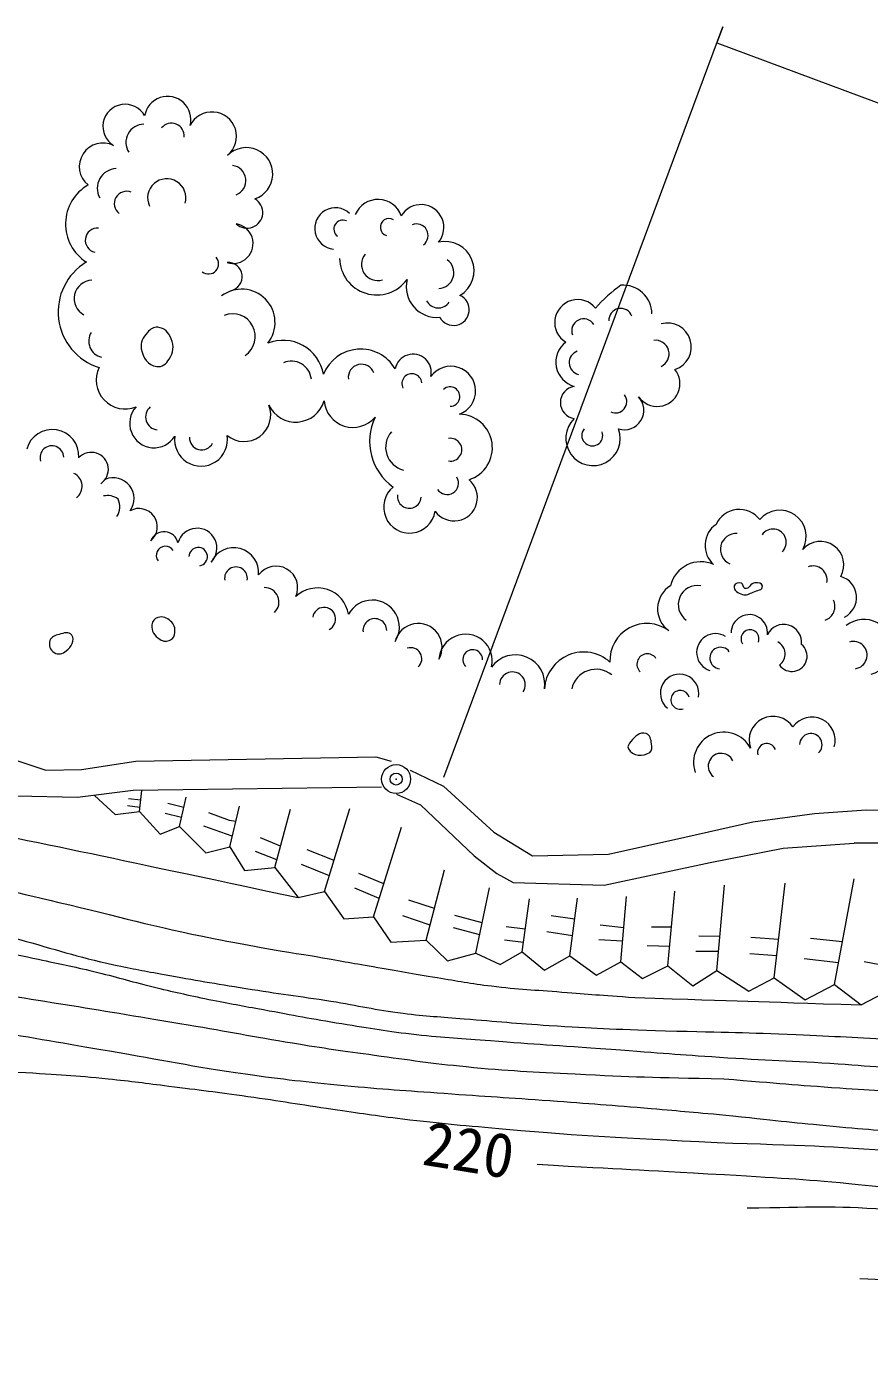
# Model space of a CAD drawing. Units: millimetres, scale not verified. Extents: x 40000 to 680000, y 20000 to 380000.
# Drawn here: x 331905 to 366806, y 247768 to 303008 of the extents above; entities that cross this region are included whole.
import ezdxf
from ezdxf.enums import TextEntityAlignment as Align

# ---------------------------------------------------------------- set-up
doc = ezdxf.new("R2010")
doc.units = ezdxf.units.MM
doc.header["$LTSCALE"] = 1000
doc.header["$PDMODE"] = 32
doc.header["$PDSIZE"] = 500
for name, color, linetype, lineweight in [('M-BGD', 7, 'Continuous', 13), ('M-BMK-SRVR', 3, 'Continuous', 13), ('M-STR-HTXT', 7, 'Continuous', 13)]:
    doc.layers.add(name, color=color, linetype=linetype, lineweight=lineweight)
doc.styles.add('ＭＳ ゴシック', font='')
doc.styles.get('ＭＳ ゴシック').set_extended_font_data('MS Gothic')

msp = doc.modelspace()

# ---------------------------------------------------------------- linework, layer by layer
at = {"layer": 'M-BGD'}
for p, q in [((346604, 271510), (336320, 271372)), ((336576, 270497), (336675, 271377)), ((336595, 270668), (336081, 270731)), ((336629, 270972), (336125, 271026)), ((338412, 270666), (337746, 270829)), ((338231, 269876), (338512, 271101)), ((340315, 269034), (340722, 270724)), ((338318, 270254), (337642, 270415)), ((342177, 268177), (342832, 270599)), ((344245, 267187), (345294, 270624)), ((340422, 269480), (339238, 269898)), ((346270, 266138), (347429, 269845)), ((342418, 269069), (341588, 269410)), ((342265, 268505), (341381, 268849)), ((344638, 268473), (343523, 268908)), ((344444, 267838), (343287, 268302)), ((346697, 267505), (345666, 267932)), ((348457, 265177), (349213, 268086)), ((360491, 263919), (360801, 267452)), ((362861, 263611), (363320, 267538)), ((365358, 263330), (366181, 267708)), ((346509, 266903), (345503, 267327)), ((348796, 266481), (347735, 266824)), ((350511, 264631), (351072, 267333)), ((352425, 264684), (352730, 266881)), ((354398, 264519), (354714, 266906)), ((356510, 264267), (356744, 266982)), ((358466, 264110), (358751, 267196)), ((348615, 265787), (347483, 266174)), ((350772, 265888), (349641, 266189)), ((351769, 265731), (352557, 265639)), ((353631, 266189), (354602, 266058)), ((355655, 265805), (356633, 265696)), ((357781, 265724), (358615, 265721)), ((350668, 265389), (349582, 265686)), ((351695, 265184), (352481, 265085)), ((353453, 265524), (354511, 265369)), ((355596, 265199), (356585, 265138)), ((359740, 265347), (360616, 265341)), ((361901, 265297), (363049, 265219)), ((364363, 265247), (365693, 265112)), ((357605, 264945), (358541, 264917)), ((359615, 264719), (360561, 264713)), ((361851, 264619), (362970, 264542)), ((364111, 264418), (365530, 264246)), ((366598, 264292), (367895, 264038))]:
    msp.add_line(p, q, dxfattribs=at)
for points in [[(324520, 275714), (326411, 275307), (327340, 275081), (328503, 274446), (329922, 273500), (330912, 272880), (331532, 272599), (332700, 272215), (334177, 272244), (336423, 272584)], [(336320, 271372), (334015, 271077), (331488, 271136), (330276, 271653), (327070, 273648), (325828, 274136), (323412, 274827)], [(336423, 272584), (346372, 272766), (347006, 272579)], [(347783, 272216), (349164, 271551), (351249, 269641), (352857, 268662), (355997, 268737), (359162, 269440), (361976, 270068), (364538, 270420), (366673, 270571)], [(366673, 270571), (373376, 270499), (378451, 271780), (380109, 271805), (381139, 271378), (383550, 269771)], [(334710, 271166), (335571, 270379), (336576, 270497), (337433, 269566), (338231, 269876), (339325, 268783), (340315, 269034), (340921, 268059), (342177, 268177), (343152, 266936), (344245, 267187), (345043, 266049), (346270, 266138), (346994, 265089), (348457, 265177), (349328, 264320), (350511, 264631), (351521, 264162), (352425, 264684), (353355, 263928), (354398, 264519), (355511, 263719), (356510, 264267), (357406, 263589), (358466, 264110), (359492, 263276), (360491, 263919), (361812, 263064), (362861, 263611), (364146, 262695), (365358, 263330), (366466, 262488), (367708, 263138)], [(347224, 271222), (348210, 270772), (350445, 268662), (351375, 267933), (352053, 267556), (355821, 267456), (360217, 268385), (363232, 268988), (366171, 269189)], [(340569, 270089), (340302, 270134), (339445, 270444)], [(383123, 268489), (380862, 270072), (379682, 270499), (378401, 270474), (373201, 269193), (366171, 269189)]]:
    msp.add_lwpolyline(points, dxfattribs=at)
for centre, radius, start, end in [((337740, 299157), 964, 345.3268, 170.5881), ((335981, 298873), 920, 28.6769, 239.0316), ((339581, 298462), 1014, 309.7443, 153.6155), ((336760, 298217), 746, 89.7266, 213.2271), ((337902, 298489), 522, 354.1812, 141.683), ((335061, 297215), 977, 62.809, 231.4537), ((341002, 296907), 1094, 289.1373, 134.8735), ((340358, 296634), 626, 290.9245, 83.3255), ((335645, 296315), 815, 92.587, 208.6975), ((337707, 295913), 794, 344.2804, 205.4076), ((335377, 294833), 1864, 119.7518, 237.5418), ((336043, 295677), 511, 67.7969, 232.7133), ((341033, 295312), 650, 226.0315, 59.7828), ((346457, 294829), 1023, 19.4676, 156.9803), ((348238, 294691), 947, 319.5487, 149.5846), ((344690, 294650), 858, 46.6348, 264.9097), ((344996, 294626), 370, 66.0077, 233.6453), ((346910, 294700), 360, 58.7341, 252.378), ((334843, 294160), 510, 85.8679, 257.0705), ((340454, 294026), 828, 252.514, 81.1048), ((348052, 294359), 480, 306.5033, 112.9865), ((349235, 292909), 1200, 300.5446, 103.3231), ((339437, 293186), 419, 231.2794, 41.1584), ((346405, 293435), 1540, 180.8825, 324.444), ((346438, 293160), 666, 139.8493, 287.5308), ((348932, 292819), 664, 273.5267, 53.4646), ((335622, 291194), 2413, 121.0707, 252.6927), ((340249, 292654), 584, 280.4858, 94.377), ((334633, 291747), 761, 92.2606, 242.044), ((348893, 292238), 1271, 166.2667, 275.6443), ((359584, 287854), 5400, 124.5673, 139.7079), ((356592, 291093), 1210, 1.2851, 93.3896), ((340813, 290757), 1378, 321.2664, 127.2455), ((349587, 291281), 647, 208.3711, 66.523), ((354724, 290753), 949, 38.6894, 238.9387), ((340430, 290174), 944, 304.0615, 111.8128), ((348954, 291896), 540, 206.6618, 326.0723), ((356511, 290847), 493, 20.5195, 183.2579), ((354969, 290417), 490, 30.7393, 201.0737), ((358449, 289745), 986, 288.1918, 105.9063), ((335162, 289986), 687, 148.2745, 256.7667), ((342522, 288314), 1703, 10.1374, 111.8592), ((357943, 289451), 568, 294.4865, 96.6991), ((345737, 287994), 1658, 30.6695, 158.0536), ((354861, 289109), 1040, 127.0317, 254.6811), ((354872, 289092), 497, 108.8389, 257.1866), ((342868, 288325), 833, 6.0222, 113.1556), ((345771, 288479), 546, 19.8164, 186.9686), ((347906, 288685), 759, 346.9303, 168.2178), ((349477, 287918), 1023, 289.9133, 144.4157), ((335987, 288371), 1201, 154.3844, 291.979), ((347858, 288222), 413, 5.508, 206.8704), ((358020, 288221), 942, 215.1525, 38.5872), ((349442, 287686), 403, 270.9785, 131.9169), ((354681, 287440), 672, 98.0774, 261.9226), ((337181, 286576), 1010, 137.5323, 328.7279), ((337381, 286848), 549, 131.8576, 263.1935), ((340906, 286933), 1107, 230.6944, 21.1626), ((343048, 287856), 1227, 205.2532, 343.5442), ((345422, 287612), 1202, 184.9662, 319.3961), ((356291, 287478), 470, 245.2202, 35.9785), ((356656, 287124), 812, 253.1492, 43.0346), ((348427, 285833), 2318, 154.533, 234.7088), ((349803, 285566), 1390, 287.8125, 89.0414), ((355362, 285955), 1128, 133.4352, 20.3464), ((332967, 285221), 1100, 356.6235, 164.8843), ((347743, 285588), 971, 138.8131, 256.4121), ((355331, 286079), 435, 141.9117, 19.1637), ((332948, 285158), 490, 2.8164, 198.0585), ((339127, 285897), 1093, 171.8737, 9.4587), ((339154, 285989), 507, 178.6278, 331.8851), ((349455, 285486), 472, 260.1045, 99.8955), ((334578, 284667), 709, 303.5386, 136.3341), ((333610, 283971), 590, 306.9346, 64.4866), ((335489, 283460), 864, 324.5069, 112.7435), ((347762, 283106), 1073, 128.9028, 350.8946), ((349606, 283502), 967, 215.7807, 49.9771), ((349317, 284103), 474, 213.5307, 30.4801), ((335248, 282843), 744, 53.7878, 102.6757), ((335043, 283122), 721, 325.629, 26.4806), ((347752, 283553), 492, 172.8118, 355.4762), ((336555, 282292), 758, 310.6463, 118.602), ((361421, 281951), 1059, 37.1139, 155.5665), ((363102, 281894), 1088, 330.5332, 140.2445), ((361055, 281520), 1055, 124.589, 228.4746), ((337597, 281501), 589, 12.4644, 158.5076), ((338964, 281410), 822, 315.1467, 164.5705), ((361288, 281359), 654, 85.8175, 247.1911), ((362818, 281654), 547, 313.5867, 145.7851), ((337652, 281107), 380, 32.041, 216.3904), ((339009, 281055), 382, 280.6799, 179.7089), ((340483, 280393), 1033, 354.7398, 154.9687), ((364776, 280710), 975, 330.718, 138.2757), ((340574, 280159), 472, 350.1045, 189.8955), ((342235, 279771), 894, 335.4421, 143.8992), ((359829, 279553), 1291, 65.8776, 166.6051), ((364472, 280085), 586, 349.862, 110.1642), ((365365, 279362), 910, 296.9122, 73.3224), ((341758, 279179), 597, 313.5581, 91.4831), ((343950, 278461), 1301, 9.2899, 133.8402), ((359152, 278897), 1117, 121.2747, 234.0823), ((359688, 279068), 796, 79.857, 234.4757), ((346219, 278136), 1121, 327.8965, 151.4981), ((364778, 278997), 604, 288.8315, 25.1911), ((344225, 278475), 478, 295.3509, 171.5914), ((346325, 277998), 491, 359.3909, 186.4804), ((361835, 277899), 756, 354.1248, 180.1504), ((366581, 277303), 1154, 285.137, 129.1333), ((348124, 277306), 985, 329.9175, 166.2055), ((357593, 276754), 1534, 53.8718, 182.5182), ((360436, 277086), 782, 57.7092, 252.4813), ((361863, 277658), 373, 338.3059, 214.858), ((363258, 277509), 741, 353.105, 155.0042), ((350082, 276735), 1108, 346.9973, 176.0056), ((362753, 277020), 565, 306.533, 62.495), ((363601, 276930), 628, 215.4115, 51.3153), ((366146, 276977), 568, 278.4735, 107.135), ((347810, 276825), 461, 312.6823, 107.6004), ((350377, 276794), 409, 359.0417, 223.8538), ((352147, 275773), 1216, 350.9179, 144.1233), ((354971, 275479), 1627, 47.946, 176.3867), ((357611, 276599), 431, 33.614, 226.8587), ((360644, 276858), 445, 35.8824, 264.6278), ((352022, 275748), 534, 326.739, 179.0555), ((355484, 275361), 1030, 50.7447, 167.6807), ((358946, 275395), 794, 348.3011, 230.579), ((358974, 275126), 388, 16.232, 288.251), ((362819, 273452), 991, 33.8182, 199.3119), ((364430, 273453), 961, 343.1895, 145.0365), ((360778, 272536), 1252, 28.0477, 199.4091), ((364382, 273264), 464, 312.7996, 178.5913), ((360668, 272375), 535, 24.5412, 233.6465), ((362557, 272938), 382, 20.9499, 193.533)]:
    msp.add_arc(centre, radius, start, end, dxfattribs=at)
for points, knots in [([(337293, 288932), (336919, 288993), (336721, 289286), (336652, 289658), (336600, 289939), (336718, 290130), (336908, 290342), (337033, 290480), (337150, 290577), (337335, 290555), (337617, 290521), (337784, 290349), (337891, 290085), (338016, 289775), (337986, 289513), (337805, 289231), (337680, 289036), (337521, 288896), (337293, 288932)], [0, 0, 0, 0, 1, 1, 1, 2, 2, 2, 3, 3, 3, 4, 4, 4, 5, 5, 5, 6, 6, 6, 6]), ([(361995, 279590), (361832, 279521), (361722, 279436), (361552, 279487), (361368, 279542), (361172, 279654), (361212, 279842), (361238, 279963), (361389, 279997), (361508, 279960), (361607, 279929), (361554, 279762), (361655, 279738), (361837, 279695), (361883, 279964), (362069, 279975), (362201, 279982), (362368, 279973), (362379, 279842), (362395, 279663), (362160, 279661), (361995, 279590)], [0, 0, 0, 0, 1, 1, 1, 2, 2, 2, 3, 3, 3, 4, 4, 4, 5, 5, 5, 6, 6, 6, 7, 7, 7, 7]), ([(337868, 277608), (337712, 277524), (337565, 277538), (337416, 277633), (337190, 277776), (337063, 277969), (337089, 278236), (337104, 278388), (337194, 278492), (337340, 278537), (337545, 278600), (337711, 278532), (337868, 278387), (338014, 278252), (338061, 278107), (338044, 277909), (338032, 277774), (337988, 277673), (337868, 277608)], [0, 0, 0, 0, 1, 1, 1, 2, 2, 2, 3, 3, 3, 4, 4, 4, 5, 5, 5, 6, 6, 6, 6]), ([(333547, 277156), (333395, 277029), (333215, 276978), (333045, 277080), (332867, 277188), (332803, 277386), (332869, 277583), (332925, 277751), (333075, 277787), (333246, 277834), (333445, 277889), (333658, 277980), (333773, 277809), (333925, 277585), (333755, 277328), (333547, 277156)], [0, 0, 0, 0, 1, 1, 1, 2, 2, 2, 3, 3, 3, 4, 4, 4, 5, 5, 5, 5]), ([(291072, 277573), (293401, 276813), (294011, 276609), (295912, 276047), (297507, 275575), (298413, 275352), (300012, 274894), (301565, 274449), (302418, 274140), (303983, 273741), (305144, 273445), (305799, 273298), (306973, 273057), (309001, 272642), (310154, 272490), (312183, 272075), (313693, 271767), (314533, 271562), (316026, 271178), (318582, 270521), (319964, 269970), (322517, 269299), (324642, 268741), (325847, 268486), (327983, 267976), (330033, 267486), (331184, 267218), (333236, 266737), (335737, 266151), (337120, 265736), (339642, 265242), (341237, 264930), (341770, 264830), (343741, 264516)], [0, 0, 0, 0, 1, 1, 1, 2, 2, 2, 3, 3, 3, 4, 4, 4, 5, 5, 5, 6, 6, 6, 7, 7, 7, 8, 8, 8, 9, 9, 9, 10, 10, 10, 11, 11, 11, 11]), ([(300439, 276645), (302774, 276030), (303391, 275879), (305264, 275321), (306453, 274967), (307113, 274752), (308296, 274381), (309248, 274083), (309770, 273880), (310731, 273613), (311982, 273265), (312706, 273157), (313976, 272887), (318782, 271864), (321501, 271424), (326318, 270452), (332903, 269125), (334980, 268673), (343152, 266936)], [0, 0, 0, 0, 1, 1, 1, 2, 2, 2, 3, 3, 3, 4, 4, 4, 5, 5, 5, 6, 6, 6, 6]), ([(357709, 272946), (357420, 272751), (357008, 272798), (356829, 273097), (356766, 273203), (356849, 273304), (356930, 273398), (357109, 273609), (357294, 273807), (357558, 273725), (357738, 273669), (357758, 273485), (357784, 273298), (357803, 273159), (357825, 273025), (357709, 272946)], [0, 0, 0, 0, 1, 1, 1, 2, 2, 2, 3, 3, 3, 4, 4, 4, 5, 5, 5, 5]), ([(299173, 269709), (302459, 269060), (303337, 268905), (305980, 268277), (307664, 267877), (308601, 267629), (310276, 267197), (312027, 266745), (313001, 266463), (314747, 265991), (315837, 265697), (316440, 265505), (317536, 265237), (318618, 264973), (319231, 264851), (320324, 264635), (321810, 264340), (322649, 264208), (324142, 263956), (326012, 263642), (327067, 263520), (328940, 263228), (332717, 262638), (334831, 262297), (338600, 261665), (340290, 261382), (341230, 261188), (342921, 260912), (344243, 260696), (344986, 260591), (346312, 260409), (347792, 260207), (348620, 260081), (350105, 259932), (351867, 259756), (352860, 259725), (354627, 259631), (357029, 259502), (357812, 259494), (360782, 259430)], [0, 0, 0, 0, 1, 1, 1, 2, 2, 2, 3, 3, 3, 4, 4, 4, 5, 5, 5, 6, 6, 6, 7, 7, 7, 8, 8, 8, 9, 9, 9, 10, 10, 10, 11, 11, 11, 12, 12, 12, 13, 13, 13, 13]), ([(321267, 267920), (324361, 267120), (325143, 266920), (327623, 266262), (329164, 265853), (330026, 265619), (331567, 265207), (333107, 264795), (333950, 264483), (335511, 264152), (336322, 263980), (336779, 263897), (337595, 263750), (338918, 263512), (339660, 263386), (340987, 263172), (342358, 262952), (343132, 262864), (344504, 262645), (345673, 262459), (346318, 262291), (347493, 262143), (348480, 262018), (349039, 262000), (350030, 261916), (351403, 261801), (352172, 261732), (353547, 261640), (355429, 261515), (356041, 261500), (358370, 261414)], [0, 0, 0, 0, 1, 1, 1, 2, 2, 2, 3, 3, 3, 4, 4, 4, 5, 5, 5, 6, 6, 6, 7, 7, 7, 8, 8, 8, 9, 9, 9, 10, 10, 10, 10]), ([(328965, 265087), (330632, 264749), (331058, 264666), (332396, 264378), (333289, 264186), (333792, 264087), (334682, 263876), (335629, 263651), (336147, 263477), (337093, 263248), (338012, 263026), (338528, 262910), (339454, 262720), (340335, 262540), (340831, 262455), (341715, 262293), (342980, 262061), (343686, 261919), (344956, 261716), (346160, 261522), (346833, 261397), (348046, 261263), (349239, 261132), (349913, 261106), (351110, 261012), (353062, 260860), (353680, 260822), (356109, 260660)], [0, 0, 0, 0, 1, 1, 1, 2, 2, 2, 3, 3, 3, 4, 4, 4, 5, 5, 5, 6, 6, 6, 7, 7, 7, 8, 8, 8, 9, 9, 9, 9]), ([(343741, 264516), (344969, 264301), (345277, 264247), (346262, 264077), (347292, 263899), (347868, 263793), (348900, 263625), (349782, 263481), (350273, 263379), (351160, 263273), (352295, 263138), (352936, 263114), (354074, 263022), (355251, 262927), (355624, 262900), (357089, 262796)], [0, 0, 0, 0, 1, 1, 1, 2, 2, 2, 3, 3, 3, 4, 4, 4, 5, 5, 5, 5]), ([(322222, 262469), (324665, 262265), (325340, 262232), (327321, 261942), (328502, 261769), (329159, 261638), (330336, 261439), (332289, 261110), (333382, 260918), (335335, 260585), (337532, 260211), (338754, 259944), (340962, 259631), (342556, 259404), (343453, 259307), (345056, 259153), (346673, 258998), (347581, 258946), (349201, 258827), (350908, 258701), (351865, 258651), (353572, 258525), (355211, 258405), (356129, 258337), (357767, 258199), (359092, 258087), (359511, 258049), (361158, 257897)], [0, 0, 0, 0, 1, 1, 1, 2, 2, 2, 3, 3, 3, 4, 4, 4, 5, 5, 5, 6, 6, 6, 7, 7, 7, 8, 8, 8, 9, 9, 9, 9]), ([(358370, 261414), (360989, 261359), (361668, 261349), (363780, 261260), (365398, 261191), (366305, 261143), (367922, 261046), (369441, 260955), (370294, 260934), (371808, 260790), (373114, 260666), (373837, 260521), (375139, 260363), (376877, 260151), (377432, 260096), (379592, 259867)], [0, 0, 0, 0, 1, 1, 1, 2, 2, 2, 3, 3, 3, 4, 4, 4, 5, 5, 5, 5]), ([(356109, 260660), (358283, 260485), (358843, 260441), (360597, 260325), (362519, 260198), (363599, 260181), (365521, 260049), (367102, 259940), (367987, 259869), (369565, 259722), (370773, 259610), (371448, 259528), (372655, 259396), (374108, 259236), (374924, 259163), (376373, 258969), (377583, 258806), (378261, 258712), (379462, 258491), (380566, 258288), (381179, 258147), (382276, 257914), (383033, 257752), (383458, 257669), (384210, 257487), (385080, 257276), (385556, 257113), (386421, 256884), (387130, 256695), (387532, 256607), (388239, 256411), (389177, 256151), (389481, 256050), (390622, 255685)], [0, 0, 0, 0, 1, 1, 1, 2, 2, 2, 3, 3, 3, 4, 4, 4, 5, 5, 5, 6, 6, 6, 7, 7, 7, 8, 8, 8, 9, 9, 9, 10, 10, 10, 11, 11, 11, 11]), ([(331541, 259706), (333342, 259599), (333826, 259581), (335284, 259430), (336267, 259328), (336816, 259251), (337796, 259128), (339073, 258969), (339788, 258880), (341062, 258701), (342438, 258508), (343204, 258371), (344579, 258174), (345707, 258011), (346337, 257909), (347468, 257772), (349142, 257568), (350084, 257495), (351763, 257345), (355171, 257039), (356289, 257010), (360505, 256792)], [0, 0, 0, 0, 1, 1, 1, 2, 2, 2, 3, 3, 3, 4, 4, 4, 5, 5, 5, 6, 6, 6, 7, 7, 7, 7]), ([(360782, 259430), (363112, 259236), (363705, 259184), (365581, 259049), (367042, 258944), (367865, 258939), (369324, 258798), (370802, 258655), (371621, 258498), (373092, 258295), (374476, 258105), (375253, 258010), (376634, 257793), (377961, 257585), (378709, 257487), (380025, 257215), (381162, 256980), (381786, 256788), (382914, 256512), (384072, 256228), (384726, 256089), (385878, 255783), (387522, 255348), (388057, 255168), (390050, 254539)], [0, 0, 0, 0, 1, 1, 1, 2, 2, 2, 3, 3, 3, 4, 4, 4, 5, 5, 5, 6, 6, 6, 7, 7, 7, 8, 8, 8, 8]), ([(361158, 257897), (363167, 257677), (363684, 257619), (365305, 257466), (366785, 257327), (367617, 257276), (369098, 257140), (370384, 257022), (371107, 256974), (372388, 256813), (374647, 256531), (375895, 256253), (378141, 255884), (379604, 255643), (380426, 255522), (381884, 255256), (382819, 255085), (383342, 254983), (384270, 254779), (386321, 254328), (386999, 254080), (389448, 253333)], [0, 0, 0, 0, 1, 1, 1, 2, 2, 2, 3, 3, 3, 4, 4, 4, 5, 5, 5, 6, 6, 6, 7, 7, 7, 7]), ([(360505, 256792), (364133, 256663), (365110, 256664), (368050, 256414), (369278, 256309), (369965, 256244), (371190, 256112), (372388, 255983), (373061, 255921), (374255, 255761), (375297, 255621), (375880, 255534), (376918, 255359), (377705, 255226), (378144, 255139), (378927, 254982), (379892, 254789), (380437, 254699), (381389, 254454), (382397, 254195), (382954, 254022), (383951, 253726), (385878, 253153), (386498, 252920), (388838, 252112)], [0, 0, 0, 0, 1, 1, 1, 2, 2, 2, 3, 3, 3, 4, 4, 4, 5, 5, 5, 6, 6, 6, 7, 7, 7, 8, 8, 8, 8]), ([(360807, 255461), (363473, 255302), (364185, 255269), (366342, 255057), (367974, 254897), (368882, 254751), (370512, 254580), (371913, 254433), (372708, 254439), (374104, 254254), (375052, 254127), (375575, 254001), (376516, 253826), (377666, 253613), (378314, 253509), (379455, 253249), (380485, 253014), (381049, 252827), (382067, 252545), (383277, 252211), (383961, 252047), (385157, 251666), (386318, 251297), (386702, 251155), (388100, 250634)], [0, 0, 0, 0, 1, 1, 1, 2, 2, 2, 3, 3, 3, 4, 4, 4, 5, 5, 5, 6, 6, 6, 7, 7, 7, 8, 8, 8, 8]), ([(361745, 254078), (364465, 254126), (365240, 254180), (367472, 254027), (368642, 253947), (369297, 253885), (370462, 253751), (371396, 253644), (371918, 253569), (372848, 253425), (374533, 253163), (375467, 252954), (377144, 252646), (378302, 252433), (378956, 252339), (380108, 252093), (380906, 251923), (381353, 251825), (382143, 251616), (382905, 251414), (383324, 251273), (384077, 251038), (385498, 250594), (385955, 250414), (387679, 249790)], [0, 0, 0, 0, 1, 1, 1, 2, 2, 2, 3, 3, 3, 4, 4, 4, 5, 5, 5, 6, 6, 6, 7, 7, 7, 8, 8, 8, 8]), ([(366410, 251152), (368272, 251072), (368772, 251057), (370281, 250930), (371466, 250831), (372129, 250755), (373310, 250620), (374096, 250531), (374537, 250483), (375320, 250369), (376282, 250229), (376817, 250129), (377773, 249955), (378872, 249755), (379487, 249636), (380580, 249408), (381606, 249195), (382181, 249076), (383196, 248817), (384569, 248467), (385025, 248306), (386669, 247768)], [0, 0, 0, 0, 1, 1, 1, 2, 2, 2, 3, 3, 3, 4, 4, 4, 5, 5, 5, 6, 6, 6, 7, 7, 7, 7])]:
    msp.add_open_spline(points, degree=3, knots=knots, dxfattribs=at)
for points in [[(357089, 262796), (361778, 262642), (361778, 262642), (366466, 262488)], [(353044, 255888), (356926, 255674), (356926, 255674), (360807, 255461)]]:
    msp.add_open_spline(points, degree=3, dxfattribs=at)
at = {"layer": 'M-BMK-SRVR'}
msp.add_circle((347207, 271845), 600, dxfattribs=at)
msp.add_point((347207, 271845), dxfattribs=at)
at = {"layer": 'M-STR-HTXT'}
msp.add_lwpolyline([(349186, 271920), (360742, 303008), (360491, 302333), (405502, 285579)], dxfattribs=at)

# ---------------------------------------------------------------- texts
at = {"layer": 'M-BGD', "style": 'ＭＳ ゴシック'}
msp.add_text('220', height=1833, rotation=350.716, dxfattribs=at).set_placement((349988, 255037), align=Align.BOTTOM_CENTER)

doc.saveas('drawing.dxf')
